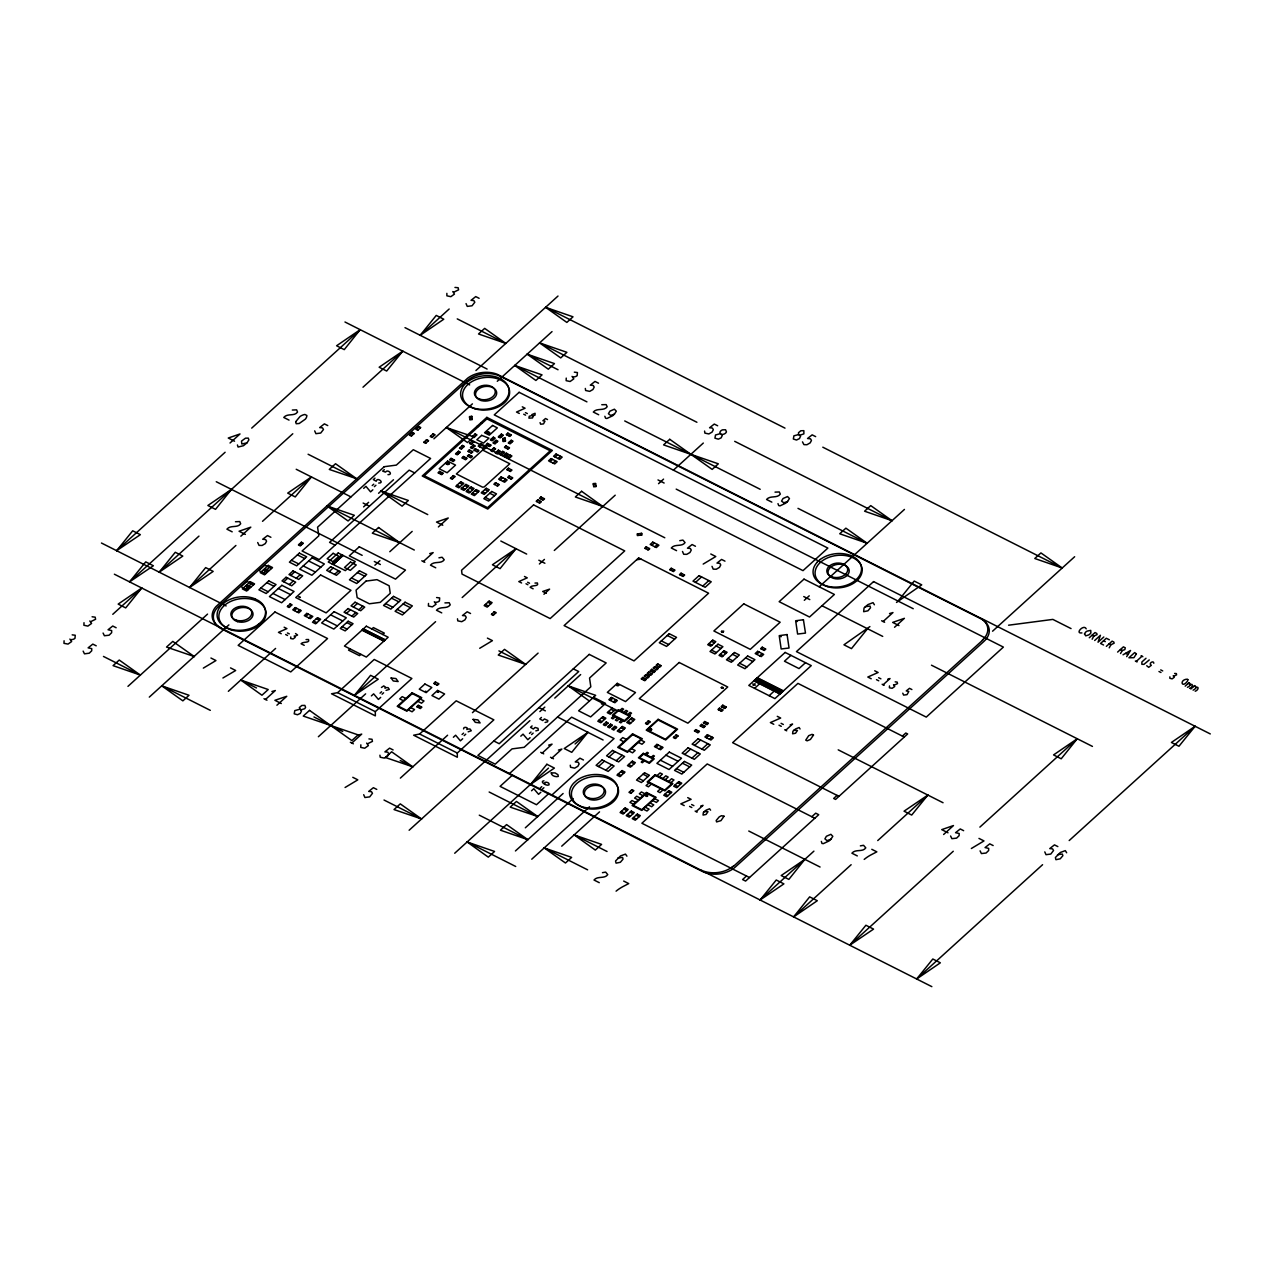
<?xml version="1.0" encoding="UTF-8"?>
<svg xmlns="http://www.w3.org/2000/svg" width="1274" height="1274" viewBox="0 0 1274 1274"><rect width="100%" height="100%" fill="white"/><g stroke="black" fill="none" stroke-linecap="round" stroke-linejoin="round"><path stroke-width="1.5" d="M902.772 693.215L903.616 695.094L907.04 694.649L908.792 691.463L906.276 690.922L909.493 688.342L911.881 689.537M83.144 651.125L84.466 653.833L89.26 653.196L91.712 650.807L91.744 648.641L88.129 647.845L92.827 644.118L96.219 645.822M103.083 633.051L104.404 635.742L109.086 635.216L111.634 632.716L111.666 630.566L108.067 629.754L112.749 626.028L116.141 627.748M257.698 542.533L259.052 545.383L262.094 545.463L265.31 543.6L266.584 541.211L265.645 539.571L262.699 539.236L267.508 535.574L270.9 537.294M314.694 430.883L315.92 433.67L320.714 433.049L323.453 429.497L322.513 427.857L319.678 427.586L324.376 423.876L327.752 425.58M363.695 794.705L364.921 797.508L369.715 796.871L372.454 793.32L371.514 791.695L368.696 791.425L373.378 787.698L376.77 789.402M379.923 755.179L380.209 757.202L384.302 758.11L387.519 756.246L388.793 753.858L387.742 752.154L384.907 751.883L389.589 748.157L393.109 749.94M466.045 303.61L467.271 306.397L472.065 305.776L474.804 302.225L473.864 300.6L471.046 300.33L475.728 296.603L479.12 298.307M457.493 618.814L457.78 620.852L461.745 621.68L464.962 619.833L466.252 617.428L465.313 615.788L462.478 615.533L467.176 611.807L470.552 613.511M585.323 388.443L585.61 390.481L589.703 391.373L592.92 389.526L594.194 387.121L593.27 385.481L590.308 385.162L594.99 381.436L598.509 383.203M570.274 765.196L570.561 767.235L574.654 768.142L577.87 766.279L579.144 763.874L578.205 762.25L575.259 761.916L579.941 758.189L583.46 759.973M682.498 551.467L683.724 554.27L686.75 554.349L689.967 552.486L691.256 550.081L690.317 548.457L687.482 548.186L692.069 544.555L695.461 546.259M704.586 431.074L704.888 433.112L708.854 433.94L712.07 432.093L713.344 429.688L712.405 428.048L709.586 427.777L714.268 424.067L717.66 425.771M712.007 566.357L713.217 569.144L716.259 569.239L719.476 567.376L720.75 564.971L719.826 563.347L716.991 563.076L721.578 559.445L724.97 561.149M802.477 441.871L803.926 444.642L806.952 444.722L810.184 442.858L811.458 440.454L810.519 438.829L807.557 438.495L812.159 434.864L815.663 436.632M950.579 835.983L951.901 838.674L956.599 838.133L959.131 835.648L959.179 833.499L955.564 832.686L960.262 828.96L963.638 830.68M980.088 850.857L981.41 853.564L986.092 853.023L988.64 850.538L988.672 848.388L985.073 847.576L989.755 843.85L993.147 845.554M1044.791 851.892L1046.002 854.679L1050.795 854.058L1053.534 850.506L1052.595 848.866L1049.776 848.595L1054.458 844.885L1057.85 846.589M463.545 728.903L464.054 727.565L465.886 727.327L467.255 728.027L466.905 729.588M626.919 856.16L625.454 854.106L620.502 855.953L615.533 861.001L616.075 863.151L620.374 862.275L623.05 859.138L622.572 857.434L617.779 858.071M874.394 604.784L873.04 602.65L867.96 604.577L864.043 607.969L863.661 611.695L867.944 610.803L870.524 607.762L870.046 606.074L865.253 606.695M1066.657 852.768L1065.303 850.634L1060.334 852.481L1055.382 857.529L1055.923 859.679L1060.223 858.803L1062.898 855.666L1062.309 854.058L1057.516 854.695M540.065 422.602L540.638 424.21L543.504 423.908L544.969 421.168L542.915 420.723L545.511 418.541L547.517 419.56M710.589 810.184L709.57 808.799L706.162 810.121L703.359 812.478L703.041 815.073L706.099 814.436L708.01 811.634L704.156 811.586M800.056 728.983L799.132 727.518L795.613 728.935L792.922 731.196L792.603 733.792L795.549 733.251L797.476 730.448L793.718 730.289M1153.814 663.228C1153.926 659.98 1147.794 663.42 1151.314 665.315L1148.702 667.321L1146.727 665.745M290.791 636.952L290.663 638.497L293.068 638.975L295.154 637.43L294.151 636.044M64.082 640.774L63.987 643.338L68.048 644.087L71.631 641.555L69.879 639.07M84.004 622.699L83.909 625.263L87.874 626.107L91.553 623.464L89.801 620.979M446.871 293.354L446.887 295.823L450.853 296.667L454.436 294.119L452.78 291.555M360.845 744.828L360.749 747.392L364.714 748.22L368.393 745.593L366.641 743.108M428.494 603.462L428.414 606.026L432.364 606.87L436.058 604.226L434.291 601.742M566.245 378.091L566.15 380.655L570.115 381.499L573.81 378.856L572.042 376.371M381.436 687.482L383.761 685.906L385.465 687.196L384.923 688.215M889.491 685.938L889.411 687.785L892.166 688.294L894.698 686.527L893.504 684.775M1169.866 676.844L1169.851 678.278L1172.144 678.851L1174.246 677.306L1173.195 675.761M425.436 691.193L426.599 691.702M645.759 795.486C648.816 797.731 644.803 792.842 647.479 796.186M1187.448 687.307C1190.394 686.718 1191.731 681.765 1187.957 683.644M1193.101 690.158C1196.047 689.568 1197.369 684.616 1193.611 686.495M1092.152 639.23L1093.793 636.14L1097.057 634.595L1096.771 633.433L1095.019 632.557L1089.27 637.764M1109.224 647.845L1110.864 644.755L1114.129 643.211L1113.842 642.048L1112.091 641.156L1106.342 646.38M1120.531 653.546L1122.298 650.52L1124.846 649.629L1125.276 647.813L1123.397 646.858L1117.632 652.081M1126.678 656.651L1130.548 650.473L1123.031 654.804M360.176 329.679L344.251 349.633L336.591 345.764L360.176 329.679L251.711 428.112M516.002 548.696L500.061 568.65L492.417 564.78L516.002 548.696L462.175 597.538M793.622 916.914L809.659 896.864L817.319 900.718L793.622 916.914L851.143 864.712M1077.247 738.745L1061.21 758.794L1053.55 754.925L1077.247 738.745L979.881 827.113M116.651 550.687L132.703 530.796L140.363 534.666L116.651 550.687L225.116 452.254M141.748 588.015L125.696 607.905L118.164 604.099L141.748 588.015L112.781 614.307M159.218 572.169L175.271 552.279L182.803 556.085L159.218 572.169L198.967 536.099M189.587 587.505L205.655 567.599L213.188 571.405L189.587 587.505L235.913 545.463M402.743 351.146L386.675 371.037L379.142 367.231L402.743 351.146L362.994 387.216M420.197 335.301L436.249 315.411L443.782 319.217L420.197 335.301L449.165 309.009M867.53 628.735L851.478 648.625L843.945 644.819L869.903 626.585M129.566 581.868L145.73 561.882L153.39 565.752L129.566 581.868L292.781 433.749M311.413 476.938L295.25 496.924L287.717 493.118L311.413 476.938L262.524 521.321M354.443 695.317L370.591 675.331L378.251 679.201L354.443 695.317L435.581 621.68M587.919 732.343L571.755 752.329L564.223 748.523L587.919 732.343L575.084 743.984M898.043 601.041L914.206 581.055L921.739 584.862L896.498 602.443M760.1 900.001L776.248 880.016L783.908 883.869L760.1 900.001L813.911 851.143M927.854 795.072L911.706 815.057L904.046 811.188L927.854 795.072L877.738 840.569M849.742 945.228L865.906 925.243L873.566 929.096L849.742 945.228L953.271 851.255M916.659 978.989L932.823 959.004L940.355 962.81L916.659 978.989L1042.578 864.696M1195.108 726.276L1178.944 746.261L1171.411 742.455L1195.108 726.276L1069.189 840.553M721.403 687.434L723.138 688.151M781.249 636.65L780.405 636.554M246.997 442.842L248.892 439.896L248.287 438.129L245.5 438.176L241.503 441.091L241.821 444.005L246.997 442.842L243.461 445.709L238.079 447.047L237.426 444.976M830.903 839.263L832.798 836.317L830.887 834.327L826.396 836.27L824.915 838.865L827.033 840.649L830.903 839.263L829.056 840.951L823.402 843.611L821.985 843.468L821.332 841.397M614.418 414.146L616.313 411.183L614.402 409.209L609.912 411.152L608.431 413.732L610.66 415.435L614.418 414.146L612.571 415.834L606.918 418.477L605.596 418.254L604.847 416.279M787.555 501.51L789.45 498.548L787.539 496.557L783.048 498.5L781.567 501.096L783.797 502.8L787.555 501.51L785.708 503.182L780.054 505.842L778.732 505.603L777.984 503.628M437.444 691.448L438.622 691.957M817.016 562.312L820.153 559.461M230.037 443.002L240.006 433.956L228.269 438.033L234.543 441.202M240.85 536.195L250.803 527.149L239.082 531.242L245.356 534.411M127.957 686.352L207.551 614.1M475.935 370.527L557.996 296.046M245.946 588.668L250.803 586.9L247.156 585.069L247.49 587.266M248.924 585.96L250.978 584.097M263.909 572.344L268.782 570.593L265.135 568.761L265.358 571.039M266.887 569.637L268.846 567.87M363.679 488.372L365.925 486.318L370.575 491.86L372.836 489.805M374.97 478.116L373.33 479.613L376.244 481.222C377.04 476.508 385.162 483.133 378.712 483.053M384.318 469.628L382.678 471.125L385.496 472.113C387.853 468.561 393.682 474.852 387.965 474.661M372.215 485.569L373.76 484.184M374.349 486.652L375.894 485.251M149.297 697.117L228.89 624.881M433.908 438.813L472.415 403.858M497.274 381.292L552.024 331.606M363.584 506.893L368.616 502.322M378.585 493.277L393.475 479.757M283.784 581.788L287.797 578.157M290.775 575.45L294.772 571.819M289.309 584.575L293.323 580.944M296.301 578.237L300.298 574.606M332.004 563.92L341.973 554.875M333.135 564.478L343.104 555.448M450.248 459.962L451.681 458.656M472.447 440.708L469.469 443.416L471.221 444.292L474.199 441.6M329.17 571.628L333.183 567.981M438.559 473.068L440.087 471.667M452.636 461.172L454.07 459.866M441.059 474.326L442.604 472.941M468.45 451.601L469.899 450.295M294.262 610.58L296.731 608.335M334.568 574.351L338.581 570.72M462.558 458.194L464.086 456.793M470.839 452.811L472.272 451.506M467.972 456.299L469.405 454.993M474.438 450.423L475.887 449.117M464.946 459.404L466.475 458.003M297.288 612.093L299.74 609.864M479.741 446.856L482.305 444.53M470.361 457.493L471.794 456.188M476.826 451.617L478.276 450.311M482.878 448.432L485.442 446.107M486.684 444.992L488.117 443.686M489.073 446.187L490.506 444.881M305.824 616.409L308.276 614.164M506.829 434.848L508.374 433.447M308.834 617.922L311.302 615.692M509.218 436.058L510.763 434.657M228.349 691.32L275.598 648.434M374.89 565.242L379.923 560.671M389.78 551.722L412.171 531.401M504.966 447.54L506.399 446.234M507.482 448.814L508.915 447.508M438.383 526.942L448.241 517.992L436.52 522.069L442.795 525.238M346.432 613.399L350.446 609.768M353.424 607.061L357.421 603.43M507.291 469.899L508.836 468.498M494.535 484.486L496.08 483.085M500.156 479.916L502.609 477.686M509.807 471.157L511.352 469.756M351.831 616.122L355.844 612.491M358.822 609.784L362.835 606.153M497.051 485.76L498.58 484.359M503.166 481.445L505.635 479.199M508.31 477.654L509.743 476.349M265.486 699.458L275.343 690.524L271.888 691.527M510.699 478.865L512.132 477.559M423.318 561.531L433.176 552.597L429.72 553.601M276.904 705.223L286.761 696.289L274.913 700.302L281.315 703.535M550.049 461.586L552.518 459.357M555.082 457.016L557.55 454.786M553.059 463.099L555.528 460.869M558.092 458.544L560.56 456.299M349.984 648.832L348.535 650.138L359.459 655.648L360.908 654.342M371.865 628.99L373.393 627.588L384.318 633.098L382.773 634.5M536.816 501.606L538.361 500.22M540.096 498.628L541.53 497.322M539.205 502.816L540.733 501.415M542.485 499.838L543.918 498.532M337.642 692.658L374.206 659.47L411.884 678.469L375.32 711.656L375.352 715.877L331.527 693.773L337.642 692.658L375.32 711.656M318.373 736.738L365.622 693.852M371.387 695.891L373.648 693.852L378.41 699.442L380.671 697.388M380.066 693.167L381.595 691.766M382.073 694.187L383.601 692.785M539.396 563.984L544.428 559.413M554.286 550.464L615.199 495.188M351.863 743.045L361.72 734.095L358.265 735.114M434.402 683.74L435.931 682.338M436.775 684.95L438.32 683.549M658.531 483.69L663.563 479.12M673.42 470.17L703.312 443.049M417.331 707.038L418.859 705.637M543.934 594.257L549.588 589.129L542.708 591.47L546.355 593.302M419.703 708.248L421.248 706.847M419.64 734.015L456.203 700.827L493.866 719.842L457.302 753.03L457.334 757.25L413.636 735.209L419.64 734.015L457.302 753.03M645.313 548.521L646.746 547.215M651.81 545.272L654.39 542.947M647.702 549.731L649.135 548.425M654.836 546.801L657.4 544.46M400.355 778.111L447.604 735.225M472.463 712.66L538.09 653.1M453.369 737.264L455.63 735.209L460.408 740.815L462.669 738.761M462.048 734.525L463.593 733.139M464.182 735.608L465.727 734.206M670.315 569.988L671.844 568.586M672.815 571.246L674.36 569.844M680.109 574.924L681.638 573.523M682.482 576.119L684.027 574.733M409.129 830.25L529.92 720.622M539.873 711.577L544.81 707.102M554.779 698.072L580.657 674.567M520.795 736.181L523.041 734.127L527.818 739.732L530.08 737.678M532.086 725.925L530.541 727.327L533.36 729.031L535.096 727.438L538.026 728.346L538.297 730.209L535.828 730.862M541.434 717.437L539.794 718.934L542.708 720.543L544.444 718.966L547.82 720.511L547.533 721.832L545.081 722.469M695.493 582.393L701.56 576.899M529.458 733.442L531.003 732.056M531.592 734.525L533.137 733.123M702.786 586.072L708.838 580.578M509.489 773.557L571.628 717.166L614.068 738.57L551.929 794.96M512.514 775.07L500.077 786.361L536.481 804.722L548.919 793.447M542.214 753.077L552.072 744.127L548.616 745.147M610.373 700.445L612.826 698.2M613.383 701.958L615.852 699.729M552.008 758.014L561.866 749.064L558.41 750.083M641.809 679.169L643.354 677.784M644.787 676.478L646.332 675.077M647.765 673.771L649.31 672.369M650.743 671.064L652.288 669.662M653.721 668.356L655.266 666.971M656.699 665.665L658.244 664.264M612.3 708.089L607.268 712.66L610.278 714.173L615.31 709.602M644.198 680.38L645.743 678.978M647.176 677.672L648.721 676.271M650.154 674.965L651.699 673.58M653.132 672.274L654.677 670.872M656.11 669.567L657.655 668.165M659.088 666.859L660.633 665.458M454.707 853.246L548.473 768.126M531.545 790.772L533.806 788.717L538.583 794.323L540.829 792.269M613.797 715.956L611.424 718.09L612.937 718.855L615.294 716.705M619.753 710.542L622.11 708.392L623.623 709.156L621.25 711.306M540.224 788.049L541.753 786.647M617.683 717.915L615.326 720.049L616.95 720.877L619.323 718.743M623.639 712.5L626.012 710.366L627.636 711.179L625.279 713.329M542.358 789.116L543.902 787.714M621.696 719.937L619.339 722.087L620.852 722.852L623.209 720.702M627.668 714.539L630.025 712.389L631.538 713.153L629.165 715.287M525.318 827.813L563.108 793.495M598.493 766.534L604.449 761.135M608.972 757.027L614.928 751.628M515.429 850.952L573.157 798.575M605.771 770.213L611.727 764.798M616.25 760.705L622.206 755.291M804.308 600.309L809.229 595.834M819.198 586.788L904.444 509.425M645.074 754.208L647.128 752.345L648.386 752.982L646.332 754.845M761.151 648.88L762.68 647.479M756.708 654.326L759.177 652.097M531.752 859.202L589.48 806.808M655.951 747.376L658.419 745.131M763.652 650.138L765.196 648.753M643.29 760.275L641.236 762.139L642.367 762.712L644.421 760.849M759.718 655.839L762.186 653.61M659.088 748.953L661.556 746.723M651.237 757.313L653.291 755.45L654.422 756.023L652.368 757.887M561.723 846.175L599.528 811.872M694.999 731.244L696.432 729.938M700.652 726.116L702.197 724.731M703.933 723.138L705.382 721.832M718.632 709.809L720.065 708.503M721.801 706.927L723.345 705.525M697.515 732.518L698.948 731.212M703.168 727.39L704.697 725.989M706.449 724.412L707.882 723.106M721.132 711.083L722.581 709.777M724.317 708.185L725.861 706.783M753.109 685.428L755.052 683.66M649.039 782.905L646.061 785.596L648.434 786.806L651.412 784.099M657.05 775.627L660.028 772.92L662.416 774.13L659.422 776.837M754.574 688.358L761.04 682.482L775.611 689.823L769.146 695.7M790.931 655.346L784.466 661.222L799.021 668.579L805.502 662.703M684.664 754.463L690.619 749.048M694.633 745.417L700.589 740.019M706.417 737.726L708.885 735.496M662.814 778.541L665.792 775.834L668.181 777.044L665.203 779.736M709.427 739.254L711.895 737.009M691.941 758.141L697.897 752.727M701.91 749.096L707.866 743.682M660.585 788.717L657.607 791.425L659.996 792.635L662.974 789.928M668.595 781.456L671.573 778.748L673.962 779.959L670.984 782.65M883.121 621.505L892.978 612.555L889.523 613.574M894.539 627.27L904.397 618.32L892.676 622.413L898.95 625.582M696.145 811.602L703.025 805.343L700.684 806.06M785.708 730.305L792.587 724.062L790.135 724.858M883.153 684.759L890.032 678.516L887.691 679.233M982.381 640.105L983.942 638.545A23.473 16.132 -6.7 0 0 981.044 618.4M734.063 865.826L982.716 640.137M992.573 631.203L1074.651 556.722M746.484 876.002L742.583 879.554L745.593 881.067L818.72 814.707L815.71 813.178L811.809 816.714M837.066 795.39L833.674 798.464L835.569 799.419L907.661 733.967L905.782 733.028L902.39 736.101M1094.669 640.488L1100.418 635.28L1098.045 642.207L1103.81 636.984M943.62 834.486L953.478 825.552L941.741 829.629L948.015 832.798M1136.217 661.461L1141.966 656.237M1145.995 658.26L1141.886 662.002L1141.87 664.311L1143.972 664.359L1149.259 659.916M1185.186 686.16L1188.992 682.721M1189.582 688.39C1192.4 687.928 1193.865 682.768 1190.219 684.791M1190.84 689.011L1194.63 685.571M1195.235 691.241C1198.022 690.588 1199.742 685.81 1195.872 687.642M224.208 602.666L221.071 605.516A24.302 16.689 -6.7 0 0 224.208 626.394L227.95 628.353M446.648 462.892L446.76 464.293L448.942 463.688L447.493 462.558L448.989 464.118M258.415 624.371L261.552 621.521A24.302 16.689 -6.7 0 0 258.495 600.627L254.673 598.684M732.2 867.021L733.808 865.699M479.709 648.291L492.433 640.647L487.401 638.115M345.079 787.491L357.819 779.847L352.787 777.315M703.184 564.079L715.797 556.531L710.781 553.999M203.33 668.117L215.959 660.553L210.927 658.021M222.918 677.991L235.674 670.506L230.514 667.894M971.361 848.5L983.99 840.936L978.958 838.403M649.979 729.047C651.269 732.04 650.504 726.467 651.635 729.827M299.247 596.678L300.346 597.251M722.103 631.06C721.259 634.595 724.444 629.34 723.505 631.633M306.063 639.58L308.499 639.516C310.378 643.402 302.798 641.252 301.078 643.752L304.231 645.329M534.969 583.062L537.405 582.982C539.38 586.948 531.688 584.655 530.127 587.282L533.137 588.811M385.544 687.657L388.092 687.642L389.287 689.409L386.054 690.381M467.526 729.031L470.074 729.015L471.269 730.766L468.163 731.817M796.823 621.632L797.237 621.266M601.774 404.718L606.169 404.622L607.172 406.725C604.067 411.359 596.933 407.632 593.302 412.043L598.7 414.767M438.941 557.821L442.11 557.248L444.228 559.764C441.138 564.35 434.036 560.671 430.469 565.146L435.74 567.806M775.022 492.13L779.306 491.971L780.309 494.073C777.236 498.66 770.165 495.124 766.566 499.472L771.837 502.131M444.929 602.905L449.212 602.745L450.216 604.847C447.142 609.498 440.087 605.867 436.472 610.23L441.744 612.89M679.759 540.67L682.928 540.08L685.046 542.597C681.956 547.199 674.854 543.504 671.287 547.995L676.558 550.655M602.459 872.674L605.644 872.101L607.746 874.617C604.656 879.171 597.602 875.62 594.003 880.016L599.274 882.675M860.364 845.872L863.549 845.299L865.779 847.863C862.657 852.481 855.539 848.723 851.908 853.198L857.306 855.921M292.335 410.037L296.619 409.862L297.527 412.059C294.437 416.662 287.335 412.967 283.768 417.458L289.039 420.117M235.483 521.735L239.767 521.576L240.659 523.773C237.569 528.36 230.467 524.681 226.915 529.172L232.187 531.831M646.332 795.087L647.765 795.74M469.803 419.353L472.176 418.971M469.469 417.171L471.762 416.869M502.768 438.893L505.061 438.59M503.198 440.995L505.475 440.693M593.35 484.168L595.627 483.865M593.668 486.349L595.961 486.047M1008.578 625.2L1052.85 619.403L1071.052 628.592M1081.929 632.907C1074.38 634.006 1083.887 623.719 1086.212 628.83M636.713 559.7L641.172 559.19M90.932 621.553L95.598 619.26L95.168 617.173L92.094 616.775M367.772 743.682L372.438 741.388L372.024 739.286L368.934 738.904M1174.612 673.436L1176.38 673.596L1176.555 674.854L1173.959 676.144M454.961 287.43L458.146 287.733L458.576 289.835L453.91 292.112M72.172 634.85L75.246 635.248L74.991 638.322A4.443 3.058 -6.7 0 1 71.01 639.628M294.772 636.363L297.606 635.025L295.52 633.544M894.268 685.141L897.517 683.597L897.199 682.131L895.176 681.845M574.335 372.167L577.425 372.565L577.17 375.623A4.443 3.058 -6.7 0 1 573.173 376.945M532.803 415.897L535.016 415.133L535.096 413.286L531.911 414.576L533.121 416.487L532.516 417.936L528.933 418.159L529.251 416.279L532.038 415.515M799.865 435.198L803.862 433.877L803.862 430.676L800.852 430.755L798.464 432.746L798.623 434.561L800.598 436.138L799.435 438.606L796.505 440.024L793.336 439.004L793.909 435.819L798.623 434.561M436.584 597.538L439.673 597.936L439.419 600.994A4.443 3.058 -6.7 0 1 435.421 602.315M543.934 780.771C539.029 781.265 546.689 786.711 549.046 784.816C550.129 781.854 542.533 781.058 545.033 784.386M720.32 433.638L715.51 434.991L714.937 438.176L718.329 439.164L721.164 437.842L722.31 435.374L719.874 432.985A4.491 3.089 -6.7 0 1 722.549 429.832L725.575 429.768L726.451 431.806A4.491 3.089 -6.7 0 1 722.756 434.434L721.705 434.338M299.597 709.284L294.788 710.621L294.214 713.822L297.479 714.746L300.314 713.408L301.476 710.956L299.342 707.564L301.827 705.477L304.852 705.398L305.601 707.373L304.741 708.694L300.855 709.921M446.33 427.538L473.753 436.871L467.478 442.556L446.33 427.538L664.789 537.755M356.688 478.753L329.265 469.421L335.54 463.736L356.688 478.753L308.101 454.245M326.797 505.874L354.331 515.285L348.073 520.97L326.797 505.874L414.305 550.034M525.668 664.375L498.245 655.043L504.52 649.358L525.668 664.375L498.93 650.887M194.078 656.476L166.528 647.081L172.802 641.395L194.444 656.667M412.792 766.821L385.369 757.489L391.644 751.803L412.792 766.821L400.227 760.498M537.739 816.523L510.205 807.127L516.464 801.442L537.739 816.523L489.152 792.014M421.567 818.975L394.016 809.563L400.275 803.878L421.567 818.975L384.015 800.024M545.575 307.321L573.013 316.812L566.85 322.418L545.575 307.321L784.991 428.128M539.587 342.897L566.898 352.325L560.735 357.914L539.587 342.897L696.91 422.267M505.826 343.407L478.514 333.979L484.677 328.373L505.826 343.407L457.239 318.882M527.165 354.172L554.477 363.6L548.314 369.189L527.165 354.172L558.044 369.747M514.744 365.447L542.055 374.875L535.892 380.464L514.744 365.447L586.932 401.867M1062.213 567.997L1034.775 558.506L1040.938 552.916L1062.213 567.997L822.797 447.19M892.023 520.7L864.584 511.208L870.747 505.619L892.023 520.7L734.7 441.33M867.164 543.265L839.725 533.774L845.888 528.169L867.164 543.265L797.986 508.358M381.037 491.047L408.349 500.475L402.09 506.16L381.037 491.047L427.746 514.6M589.4 701.034L568.236 685.858L595.675 695.349L578.619 710.812L590.674 716.896L605.564 703.391L593.509 697.308M240.786 680.045L268.225 689.537L261.95 695.222L240.786 680.045L256.472 687.96M140.379 675.077L113.067 665.649L119.23 660.043L140.379 675.077L103.465 656.444M161.718 685.842L189.03 695.27L182.867 700.859L161.718 685.842L210.306 710.351M574.16 834.9L601.599 844.391L595.324 850.076L574.16 834.9L607.045 851.494M527.866 839.677L500.427 830.186L506.59 824.596L527.866 839.677L479.279 815.169M544.189 847.911L571.628 857.402L565.465 863.008L544.189 847.911L587.633 869.839M467.128 841.971L494.567 851.462L488.308 857.147L467.128 841.971L515.715 866.479M700.939 869.999L702.866 870.859A23.473 16.132 -6.7 0 0 732.184 867.021M850.618 555.48L854.456 557.407A24.302 16.689 -6.7 0 1 857.498 578.3L854.36 581.151A24.302 16.689 -6.7 0 1 823.959 585.1L820.074 583.205A24.302 16.689 -6.7 0 1 817.112 562.312M1109.336 639.771L1106.31 638.258L1100.561 643.466L1103.571 644.994M1141.09 655.792L1142.858 656.683M1103.539 640.774L1105.306 641.65M1092.041 635.248L1093.793 636.14M1109.113 643.864L1110.864 644.755M1120.419 649.565L1122.298 650.52M1160.71 669.901L1162.716 670.92M1125.611 653.355L1127.872 654.502M1158.974 671.494L1160.98 672.497M1135.341 661.015L1137.093 661.907M624.722 420.946L760.196 489.296M405.005 327.641L487.114 369.062M982.429 618.957L1210.3 733.935M522.292 406.82L525.047 408.221L516.527 412.043L519.298 413.429M525.461 412.633L527.34 413.588M344.983 322.003L469.66 384.907M657.989 479.932L664.136 483.037M676.191 489.12L913.235 608.717M523.71 414.209L525.589 415.165M881.608 620.757L884.618 622.269M480.887 422.777L482.002 423.334M500.873 434.593L502.752 435.549M510.715 440.724L512.466 441.616M498.819 436.456L500.698 437.412M477.384 425.946L478.514 426.519M487.687 432.013L489.455 432.905M508.772 442.492L510.524 443.384M487.289 432.38L489.041 433.271M486.875 432.762L488.627 433.638M492.815 437.651L494.583 438.527M495.475 440.724L497.37 441.68M803.751 596.551L809.786 599.592M821.969 605.739L882.723 636.395M490.872 439.419L492.624 440.294M493.532 442.492L495.411 443.448M474.676 434.434L476.428 435.326M931.485 665.203L1092.439 746.405M472.718 436.202L474.485 437.093M502.211 451.808L504.09 452.764M505.858 453.655L507.737 454.595M509.489 455.487L511.384 456.442M493.341 448.352L495.092 449.228M497.847 450.63L499.742 451.569M500.268 453.576L502.147 454.531M503.899 455.423L505.794 456.363M507.546 457.255L509.425 458.21M471.937 441.17L473.689 442.062M469.979 442.938L471.746 443.83M472.909 445.438L474.661 446.33M470.854 447.301L472.606 448.193M462.032 445.9L463.8 446.792M459.978 447.763L461.745 448.655M418.35 427.045L420.229 428M432.666 434.275L434.545 435.214M416.391 428.812L418.286 429.768M430.708 436.042L432.587 436.982M458.003 451.697L459.755 452.589M456.044 453.464L457.812 454.356M411.868 432.921L413.763 433.877M426.185 440.135L428.064 441.091M409.925 434.689L411.805 435.644M424.242 441.919L426.121 442.858M874.712 670.793L878.105 672.497L867.833 677.035L871.225 678.755M878.63 677.704L880.891 678.835M447.142 462.605L449.149 463.625M876.48 679.663L878.741 680.794M446.203 463.29L448.464 464.437M446.043 463.784L447.795 464.676M882.149 684.265L884.156 685.269M484.916 489.503L487.926 491.016M489.773 493.245L494.535 495.65M452.827 476.062L454.595 476.954M482.448 491.732L485.458 493.261M450.885 477.83L452.636 478.721M459.532 482.926L462.542 484.438M464.676 485.521L467.685 487.05M469.819 488.117L472.845 489.646M474.979 490.713L477.989 492.242M485.251 497.354L490.012 499.758M457.063 485.155L460.073 486.684M462.207 487.767L465.233 489.28M467.367 490.363L470.377 491.875M472.511 492.958L475.521 494.471M414.687 472.925L409.161 470.138L329.568 542.374L335.094 545.161M721.578 631.235L723.345 632.127M721.291 631.681L722.804 632.43M904.269 737.041L797.938 683.39L732.614 742.678L838.945 796.33M745.593 657.862L752.87 661.524M711.433 641.348L714.443 642.86M716.068 645.998L720.957 648.482M732.502 654.295L737.407 656.779M708.965 643.577L711.975 645.106M722.852 651.89L725.861 653.419M500.809 541.02L526.672 554.079M538.854 560.226L544.874 563.267M739.637 663.26L746.914 666.939M720.288 654.231L723.298 655.744M711.545 650.106L716.434 652.575M727.995 658.403L732.884 660.872M757.329 677.704L783.446 690.874M757.011 677.975L783.128 691.161M756.597 678.357L782.714 691.527M756.199 678.723L782.316 691.893M755.785 679.106L781.902 692.276M755.371 679.472L781.488 692.642M667.305 635.471L674.583 639.15M754.956 679.838L781.073 693.024M754.542 680.22L780.659 693.39M754.144 680.587L780.261 693.773M753.826 680.873L779.943 694.043M752.775 683.963L755.275 685.221M661.349 640.886L668.627 644.548M524.474 576.469L527.229 577.855L518.821 581.581L521.592 582.982M527.643 582.266L529.522 583.221M526.003 583.763L527.882 584.718M296.221 469.278L350.955 496.892M363.138 503.039L369.157 506.081M721.928 686.957L723.298 687.657M721.1 687.705L722.485 688.406M777.267 716.338L780.659 718.042L770.388 722.581L773.78 724.285M838.212 749.845L943.047 802.731M781.073 723.329L783.335 724.476M779.019 725.193L781.281 726.339M784.704 729.795L786.711 730.814M421.805 560.783L424.815 562.296M487.878 602.236L490.888 603.749M485.41 604.465L488.42 605.994M493.866 612.221L495.618 613.112M491.812 614.084L493.564 614.976M216.262 481.731L362.166 555.337M374.333 561.484L380.369 564.525M573.3 668.834L578.699 671.557L499.201 743.713L493.802 740.99M341.464 555.337L342.579 555.91M341.05 555.719L342.18 556.276M340.636 556.085L341.766 556.658M340.222 556.451L341.352 557.025M339.808 556.834L340.938 557.407M339.41 557.2L340.54 557.773M338.995 557.582L340.126 558.139M338.581 557.948L339.712 558.522M338.167 558.315L339.298 558.888M337.753 558.697L338.884 559.27M337.355 559.063L338.486 559.636M336.941 559.445L338.072 560.003M336.527 559.812L337.658 560.385M336.113 560.178L337.244 560.751M300.983 542.613L302.862 543.552M335.699 560.56L336.83 561.133M335.301 560.926L336.432 561.5M334.887 561.308L336.017 561.882M357.453 572.552L364.746 576.23M334.473 561.675L335.603 562.248M334.059 562.057L335.189 562.614M298.928 544.476L300.807 545.415M333.645 562.423L334.775 562.997M647.956 721.291L649.708 722.183M675.825 735.353L677.704 736.308M333.247 562.789L334.377 563.363M332.832 563.172L333.963 563.745M332.418 563.538L333.549 564.111M645.998 723.059L647.765 723.951M673.882 737.12L675.761 738.076M568.236 685.858L616.823 710.366M351.497 577.95L358.79 581.629M391.548 598.159L398.842 601.838M403.11 603.987L410.387 607.666M650.664 728.76L651.683 729.254M610.963 709.299L613.972 710.812M630.423 719.125L633.433 720.638M649.597 729.365L651.237 730.193M608.494 711.529L611.504 713.058M627.955 721.355L630.964 722.868M297.431 554.875L304.709 558.553M308.674 560.99L320.841 567.137M814.819 818.242L707.213 763.954L641.889 823.243L749.494 877.531M385.592 603.573L392.886 607.252M397.154 609.402L404.431 613.065M871.798 849.312L876.831 851.844L870.875 854.934A39.128 26.881 -6.7 0 0 864.202 859.409M303.228 565.927L315.395 572.074M291.459 560.289L298.753 563.952M601.519 717.883L604.529 719.396M620.979 727.693L623.989 729.222M605.898 722.406L607.778 723.361M610.166 724.556L612.046 725.511M614.434 726.721L616.313 727.661M640.933 740.083L644.564 741.914L642 744.255L638.354 742.408M599.051 720.113L602.061 721.625M618.511 729.938L621.521 731.451M682.45 763.206L689.728 766.884M665.92 755.163L678.102 761.311M603.844 724.269L605.723 725.224M608.112 726.419L609.991 727.374M612.38 728.585L614.259 729.524M626.41 739.43L622.763 737.598L620.199 739.923L623.846 741.755M660.378 760.196L672.561 766.343M676.494 768.62L683.772 772.283M631.474 748.65L635.121 750.497L632.557 752.823L628.91 750.991M267.429 566.15L264.53 565.401L259.084 570.354L260.963 572.01M267.222 566.325L271.489 568.491M539.332 707.818L545.352 710.86M557.534 717.007L603.112 740.003M263.591 570.163L267.237 571.994M261.266 571.739L265.533 573.889M677.513 782.762L680.523 784.274M631.14 762.266L634.149 763.779M674.949 785.087L677.959 786.615M363.361 628.894L385.194 639.914L363.249 628.99M298.817 597.06L299.82 597.57M362.835 629.372L384.684 640.392M362.437 629.738L384.27 640.758M628.671 764.496L631.681 766.024M346.719 622.54L351.624 625.008M361.912 630.2L383.872 641.141M266.823 582.664L274.101 586.327M278.369 588.492L290.552 594.624M330.603 614.832L342.77 620.979M642.988 774.194L647.893 776.662M687.705 797.62L691.097 799.324L680.826 803.862L684.218 805.582M748.762 831.03L820.074 867.021M342.212 626.633L347.101 629.117M667.544 791.807L670.554 793.32M272.923 593.429L285.105 599.576M325.157 619.785L337.339 625.916M691.623 804.531L693.884 805.662M638.481 778.303L643.37 780.771M249.561 582.361L246.662 581.629L241.216 586.566L243.095 588.238M260.852 588.062L268.145 591.741M249.354 582.552L253.622 584.702M289.755 604.386L291.523 605.277M620.661 771.773L623.671 773.286M664.98 794.132L667.99 795.661M689.568 806.394L691.83 807.525M316.286 618.782L319.424 620.374M695.142 811.092L697.149 812.095M287.813 606.153L289.564 607.045M618.193 774.003L621.202 775.532M245.723 586.374L249.37 588.206M313.723 621.107L316.86 622.699M243.398 587.951L247.666 590.117M645.042 793.798L641.395 791.95L639.341 793.813L642.988 795.661M654.709 798.671L658.467 800.566L656.413 802.429L652.654 800.534M645.568 795.788L646.953 796.489M437.078 691.766L438.081 692.276M631.474 790.135L633.369 791.09M629.531 791.918L631.41 792.858M640.312 798.081L636.682 796.234L634.627 798.113L638.258 799.945M649.979 802.954L653.753 804.849L651.699 806.729L647.925 804.818M540.702 752.313L543.727 753.842M550.495 757.266L553.505 758.778M635.583 802.365L631.952 800.534L629.897 802.397L633.544 804.228M645.265 807.238L649.023 809.149L646.969 811.012L643.211 809.101M284.134 627.222L286.905 628.608L278.48 632.35L281.251 633.735M420.229 699.076L424.003 700.971L421.535 703.216L417.776 701.321M287.414 632.939L289.294 633.879M285.663 634.516L287.542 635.471M101.458 543.027L226.135 605.93M405.849 698.486L402.202 696.655L399.733 698.885L403.38 700.732M623.894 809.086L626.904 810.598M630.041 812.191L633.051 813.704M636.076 815.233L639.086 816.745M621.33 811.411L624.34 812.939M627.477 814.516L630.487 816.045M633.497 817.558L636.522 819.071M410.785 707.659L414.544 709.554L412.091 711.784L408.317 709.889M220.943 627.827L218.985 626.728A23.473 16.132 -6.7 0 1 216.007 606.583L467.733 378.107A23.489 16.132 -6.7 0 1 497.163 374.253L981.06 618.384M114.373 574.208L700.843 870.094M703.981 871.671L931.851 986.649M313.977 716.975L342.722 731.483M263.973 698.709L266.983 700.222M350.35 742.28L353.376 743.809M623.687 881.067L628.719 883.599L622.763 886.688A39.128 26.881 -6.7 0 0 616.09 891.163M467.638 405.387L471.476 407.33A24.302 16.689 -6.7 0 0 501.972 403.301L505.077 400.498A24.302 16.689 -6.7 0 0 502.02 379.604L498.198 377.661A24.302 16.689 -6.7 0 0 467.781 381.674L464.596 384.493A24.302 16.689 -6.7 0 0 467.733 405.371M576.533 804.228L580.387 806.171A24.302 16.689 -6.7 0 0 610.867 802.142L613.972 799.324A24.302 16.689 -6.7 0 0 610.931 778.446L607.093 776.503A24.302 16.689 -6.7 0 0 576.644 780.484L573.491 783.335A24.302 16.689 -6.7 0 0 576.628 804.212M641.013 533.44L641.252 535.016M637.828 533.87L638.051 535.43M258.447 624.324A24.302 16.689 -6.7 0 1 227.998 628.305M224.256 602.698A24.302 16.689 -6.7 0 1 254.704 598.716M820.217 559.493A24.302 16.689 -6.7 0 1 850.65 555.512M724.03 816.236L720.957 820.631L716.609 821.921L716.163 820.536L719.237 816.873L721.514 815.694L724.03 816.236M813.497 735.05L810.407 739.446L807.127 740.831L805.741 740.13L808.703 735.671L812.111 734.35L813.497 735.05M295.679 421.726L296.205 423.732L299.199 423.494L305.314 419.178A9.905 6.8 -6.7 0 0 306.859 415.467L304.852 414.464A9.905 6.8 -6.7 0 0 300.027 416.518L295.679 421.726M1136.392 653.865L1133.924 657.687L1128.939 657.782L1134.688 652.559L1136.392 653.865M601.471 703.726L603.255 703.662L601.503 703.598M616.839 685.508L618.623 685.46L616.839 685.508M1084.508 633.926L1085.719 635.837L1088.617 634.978A8.647 5.94 -6.7 0 0 1090.878 632.923L1090.751 630.391L1087.248 631.092A4.491 3.074 -6.7 0 0 1084.986 633.146L1084.508 633.926M1187.846 679.679L1187.575 680.985C1181.683 689.25 1179.087 679.329 1187.416 679.169L1187.846 679.679M391.102 678.007L393.284 680.985L398.141 681.542L395.959 678.564L391.102 678.007M473.084 719.364L475.266 722.342L480.123 722.915L477.941 719.921L473.084 719.364M551.26 772.872C551.132 775.818 555.83 777.267 558.299 776.423L557.916 774.64L555.114 772.936L551.26 772.872M231.454 489.391L215.529 509.345L207.869 505.491L231.454 489.391M804.881 859.345L788.845 879.394L781.185 875.541L804.881 859.345M546.865 764.273L530.717 784.258L554.397 768.079L546.865 764.273M305.951 428.351L305.951 428.351M74.529 648.673L74.529 648.673M94.451 630.582L94.451 630.582M457.43 301.142L457.43 301.142M249.083 540.065L249.083 540.065M467.303 380.719L218.682 606.36A23.649 16.243 -6.7 0 0 221.995 629.101L702.181 871.368A23.649 16.243 -6.7 0 0 735.321 867.037L983.942 641.395A23.649 16.243 -6.7 0 0 980.63 618.654L500.443 376.387A23.649 16.243 -6.7 0 0 467.303 380.719M412.394 432.459L409.416 435.151L411.295 436.106L414.273 433.399L412.394 432.459M418.859 426.583L415.881 429.29L417.761 430.23L420.738 427.538L418.859 426.583M250.277 581.708L242.363 588.891L246.646 591.04L254.545 583.858L250.277 581.708M268.257 565.401L260.246 572.663L264.514 574.829L272.525 567.551L268.257 565.401M384.238 466.698L317.576 527.197L318.834 535.797L302.097 550.989L319.169 559.604L430.612 458.465L413.286 449.722L396.341 465.106L384.238 466.698M301.397 542.23L298.419 544.938L300.298 545.893L303.276 543.186L301.397 542.23M268.766 580.88L258.909 589.83L266.186 593.509L276.044 584.559L268.766 580.88M299.374 553.107L289.405 562.153L296.699 565.831L306.652 556.786L299.374 553.107M426.694 439.673L423.716 442.381L425.612 443.336L428.59 440.629L426.694 439.673M433.176 433.797L430.198 436.504L432.077 437.46L435.055 434.752L433.176 433.797M286.029 577.265L282.032 580.912L291.698 585.785L295.695 582.154L286.029 577.265M293.02 570.927L289.007 574.574L298.689 579.447L302.686 575.816L293.02 570.927M281.857 585.323L269.435 596.598L281.618 602.745L294.039 591.454L281.857 585.323M312.162 557.821L299.724 569.096L311.907 575.243L324.344 563.968L312.162 557.821M333.135 553.314L327.179 558.729L332.96 561.643L338.916 556.228L333.135 553.314M486.843 417.362L422.235 475.998L487.767 509.059L552.375 450.439L486.843 417.362M338.199 552.98L328.246 562.009L345.318 570.625L355.271 561.579L338.199 552.98M486.939 418.875L424.29 475.728L487.56 507.657L550.225 450.789L486.939 418.875M274.929 611.998L238.158 645.361L290.775 671.908L327.545 638.529L274.929 611.998M519.123 392.312L494.264 414.878L803.002 570.641L827.861 548.091L519.123 392.312M462.558 445.438L459.468 448.225L461.236 449.117L464.309 446.314L462.558 445.438M475.186 433.972L472.208 436.663L473.96 437.555L476.938 434.848L475.186 433.972M320.602 574.988L295.743 597.538L326.128 612.874L350.971 590.308L320.602 574.988M213.236 672.959L213.236 672.959M330.667 566.723L326.67 570.354L336.463 575.291L340.461 571.66L330.667 566.723M290.265 603.924L287.287 606.615L289.055 607.507L292.033 604.8L290.265 603.924M447.62 461.108L439.196 468.752L447.11 472.75L455.535 465.106L447.62 461.108M458.513 451.235L455.535 453.926L457.286 454.818L460.264 452.111L458.513 451.235M451.06 458.353L449.626 459.643L453.257 461.491L454.707 460.185L451.06 458.353M439.594 471.412L438.049 472.813L441.696 474.645L443.225 473.259L439.594 471.412M378.569 527.5L372.311 533.185L399.749 542.692L378.569 527.5M481.668 435.358L476.842 439.737L483.499 443.097L488.945 438.145L481.668 435.358M492.56 425.468L484.55 432.746L489.312 435.151L497.322 427.873L492.56 425.468M359.284 546.785L349.315 555.83L395.529 579.129L405.482 570.099L359.284 546.785M473.418 444.976L470.44 447.668L472.192 448.559L475.17 445.852L473.418 444.976M488.006 431.727L486.557 433.033L488.324 433.924L489.757 432.619L488.006 431.727M295.234 607.587L292.765 609.816L298.785 612.858L301.253 610.612L295.234 607.587M469.262 449.977L467.829 451.283L471.46 453.13L472.909 451.824L469.262 449.977M463.465 456.49L461.921 457.876L465.567 459.723L467.112 458.322L463.465 456.49M350.461 562.057L344.506 567.471L350.286 570.386L356.242 564.971L350.461 562.057M468.784 454.675L467.351 455.981L470.982 457.812L472.431 456.506L468.784 454.675M475.25 448.798L473.817 450.104L477.463 451.936L478.897 450.63L475.25 448.798M480.808 443.766L478.228 446.091L484.391 449.196L486.955 446.871L480.808 443.766M493.341 437.173L490.347 439.88L492.114 440.772L495.092 438.065L493.341 437.173M487.496 443.368L486.047 444.674L489.694 446.505L491.127 445.199L487.496 443.368M453.337 475.6L450.359 478.307L452.127 479.183L455.105 476.492L453.337 475.6M482.655 450.056L456.363 473.928L482.591 487.162L484.2 486.955L509.775 463.752L482.655 450.056M501.383 434.131L498.293 436.934L500.188 437.874L503.262 435.087L501.383 434.131M496 440.263L493.006 442.97L494.901 443.909L497.879 441.202L496 440.263M306.779 613.399L304.311 615.645L310.346 618.686L312.799 616.441L306.779 613.399M507.753 433.144L506.208 434.53L509.855 436.377L511.384 434.975L507.753 433.144M493.85 447.875L490.761 450.678L492.528 451.569L495.602 448.767L493.85 447.875M359.411 570.784L349.442 579.813L356.736 583.492L366.689 574.447L359.411 570.784M460.758 481.811L455.837 486.286L458.847 487.799L463.784 483.324L460.758 481.811M498.373 450.168L495.283 452.955L497.163 453.91L500.252 451.107L498.373 450.168M511.224 440.263L508.246 442.97L510.014 443.846L512.992 441.154L511.224 440.263M505.905 445.98L504.456 447.285L508.103 449.133L509.536 447.827L505.905 445.98M317.513 617.667L312.48 622.238L315.618 623.814L320.65 619.244L317.513 617.667M465.918 484.407L460.981 488.882L463.991 490.394L468.928 485.92L465.918 484.407M502.72 451.346L499.742 454.054L501.637 454.993L504.615 452.302L502.72 451.346M576.708 385.974L576.708 385.974M506.367 453.178L503.389 455.885L505.268 456.84L508.246 454.133L506.367 453.178M366.036 581.087L356.067 590.117L357.166 597.633L369.349 603.78L380.305 602.347L390.258 593.302L389.159 585.785L376.993 579.654L366.036 581.087M471.062 487.002L466.125 491.477L469.135 492.99L474.071 488.515L471.062 487.002M334.091 611.663L321.669 622.954L333.836 629.085L346.273 617.81L334.091 611.663M510.014 455.025L507.036 457.716L508.915 458.672L511.893 455.965L510.014 455.025M476.205 489.598L471.284 494.073L474.294 495.586L479.215 491.111L476.205 489.598M348.057 608.558L344.06 612.205L353.726 617.078L357.723 613.447L348.057 608.558M355.048 602.22L351.035 605.867L360.701 610.74L364.714 607.109L355.048 602.22M486.254 488.276L481.222 492.847L484.231 494.376L489.264 489.805L486.254 488.276M508.326 468.243L506.797 469.644L510.428 471.476L511.973 470.074L508.326 468.243M501.112 476.922L498.644 479.167L504.663 482.209L507.132 479.964L501.112 476.922M495.443 482.766L493.914 484.168L497.672 486.079L499.217 484.677L495.443 482.766M348.168 621.234L340.254 628.416L345.158 630.885L353.057 623.703L348.168 621.234M491.716 491.477L483.802 498.66L488.579 501.064L496.494 493.882L491.716 491.477M509.122 476.03L507.689 477.336L511.32 479.183L512.769 477.877L509.122 476.03M393.507 596.391L383.538 605.437L390.831 609.115L400.784 600.07L393.507 596.391M366.339 626.203L344.458 646.045L366.307 657.066L388.172 637.223L366.339 626.203M551.005 458.592L548.537 460.822L554.7 463.927L557.152 461.698L551.005 458.592M556.037 454.022L553.569 456.251L559.732 459.357L562.184 457.127L556.037 454.022M285.042 709.188L285.042 709.188M405.052 602.22L395.099 611.265L402.377 614.944L412.346 605.898L405.052 602.22M537.724 499.902L536.179 501.287L539.826 503.134L541.37 501.733L537.724 499.902M540.909 497.003L539.475 498.309L543.106 500.141L544.555 498.851L540.909 497.003M533.567 504.902L461.57 570.258L462.016 574.096L550.161 618.575L624.722 550.894L533.567 504.902M309.534 710.382L303.26 716.068L358.121 734.891L351.847 740.576L309.534 710.382M581.597 491.286L575.338 496.971L602.777 506.463L581.597 491.286M448.751 616.282L448.751 616.282M489.105 601.121L484.168 605.596L487.194 607.109L492.114 602.634L489.105 601.121M669.742 439.307L663.579 444.897L718.329 463.816L712.166 469.405L669.742 439.307M494.376 611.759L491.398 614.45L493.149 615.342L496.127 612.635L494.376 611.759M412.107 692.801L397.217 706.322L406.884 711.195L421.774 697.674L412.107 692.801M412.219 693.582L398.348 706.162L406.9 710.478L420.754 697.897L412.219 693.582M424.895 684.027L419.257 689.154L426.153 692.642L431.806 687.514L424.895 684.027M435.31 682.02L433.765 683.421L437.412 685.269L438.957 683.867L435.31 682.02M418.238 705.318L416.694 706.72L420.34 708.551L421.885 707.166L418.238 705.318M437.587 690.428L431.934 695.556L438.957 699.107L444.61 693.98L437.587 690.428M371.291 752.711L371.291 752.711M355.08 792.253L355.08 792.253M646.125 546.896L644.692 548.202L648.323 550.034L649.756 548.744L646.125 546.896M652.75 542.119L650.186 544.46L656.333 547.549L658.913 545.224L652.75 542.119M638.656 557.932L564.095 625.598L634.022 660.888L708.599 593.206L638.656 557.932M671.223 568.268L669.678 569.669L673.452 571.564L674.981 570.163L671.223 568.268M693.47 558.888L693.47 558.888M589.225 654.39L477.893 755.434L495.22 764.177L512.052 748.889L524.155 747.312L590.817 686.813L589.543 678.039L606.169 662.942L589.225 654.39M681.017 573.204L679.472 574.606L683.119 576.437L684.664 575.036L681.017 573.204M699.044 575.641L692.992 581.135L705.175 587.282L711.226 581.772L699.044 575.641M669.248 633.704L659.295 642.749L666.573 646.412L676.542 637.382L669.248 633.704M617.301 683.342L607.332 692.387L625.534 701.576L635.503 692.53L617.301 683.342M611.329 697.451L608.861 699.681L614.896 702.722L617.349 700.493L611.329 697.451M642.717 677.465L641.188 678.851L644.819 680.698L646.364 679.297L642.717 677.465M645.695 674.758L644.166 676.16L647.797 677.991L649.342 676.59L645.695 674.758M648.673 672.051L647.144 673.452L650.775 675.284L652.32 673.898L648.673 672.051M651.651 669.344L650.122 670.745L653.753 672.592L655.298 671.191L651.651 669.344M654.645 666.652L653.1 668.038L656.731 669.885L658.276 668.484L654.645 666.652M657.623 663.945L656.078 665.346L659.709 667.178L661.254 665.776L657.623 663.945M602.841 716.657L597.809 721.227L600.834 722.756L605.867 718.186L602.841 716.657M618.368 709.841L612.412 715.255L624.594 721.403L630.55 715.988L618.368 709.841M618.479 710.621L613.558 715.096L624.483 720.606L629.404 716.147L618.479 710.621M561.659 762.744L561.659 762.744M606.313 722.039L603.335 724.731L605.214 725.686L608.192 722.979L606.313 722.039M610.58 724.189L607.602 726.897L609.482 727.836L612.46 725.145L610.58 724.189M679.153 662.48L639.293 698.646L687.896 723.17L727.741 686.989L679.153 662.48M743.761 603.844L713.87 630.98L750.275 649.342L780.166 622.222L743.761 603.844M614.848 726.339L611.87 729.047L613.75 730.002L616.727 727.295L614.848 726.339M712.755 640.137L707.723 644.708L710.749 646.221L715.781 641.65L712.755 640.137M622.317 726.483L617.269 731.053L620.295 732.566L625.327 727.995L622.317 726.483M631.761 717.899L626.728 722.469L629.738 723.998L634.771 719.428L631.761 717.899M718.01 644.23L710 651.508L714.905 653.976L722.915 646.698L718.01 644.23M602.061 759.925L596.105 765.34L608.16 771.407L614.116 766.008L602.061 759.925M612.539 750.418L606.583 755.816L618.638 761.9L624.594 756.501L612.539 750.418M632.573 733.84L617.683 747.344L627.477 752.297L642.367 738.777L632.573 733.84M724.078 650.775L719.046 655.346L722.071 656.858L727.104 652.304L724.078 650.775M632.684 734.62L618.814 747.201L627.349 751.517L641.22 738.92L632.684 734.62M804.005 579.129L779.147 601.694L809.531 617.014L834.39 594.464L804.005 579.129M648.466 720.829L645.488 723.521L647.24 724.412L650.218 721.705L648.466 720.829M658.132 719.316L646.221 730.129L665.681 739.955L677.593 729.142L658.132 719.316M658.117 720.033L647.128 730.018L665.458 739.27L676.446 729.285L658.117 720.033M734.461 652.527L726.451 659.805L731.34 662.273L739.35 654.995L734.461 652.527M747.647 655.999L737.678 665.028L744.956 668.707L754.925 659.661L747.647 655.999M621.999 770.563L616.966 775.133L619.976 776.646L625.008 772.076L621.999 770.563M632.366 761.151L627.445 765.626L630.455 767.139L635.376 762.664L632.366 761.151M643.322 753.332L638.401 757.807L649.31 763.317L654.247 758.842L643.322 753.332M643.434 754.112L639.532 757.648L649.199 762.537L653.1 758.986L643.434 754.112M757.664 651.332L755.195 653.562L761.231 656.604L763.683 654.374L757.664 651.332M762.186 647.224L760.642 648.625L764.289 650.457L765.817 649.071L762.186 647.224M656.906 744.366L654.438 746.612L660.585 749.717L663.053 747.472L656.906 744.366M676.335 734.891L673.357 737.598L675.252 738.538L678.23 735.831L676.335 734.891M644.533 772.792L636.522 780.07L641.427 782.539L649.437 775.261L644.533 772.792M669.312 752.09L656.89 763.365L669.057 769.512L681.494 758.221L669.312 752.09M695.811 729.62L694.378 730.926L698.009 732.773L699.458 731.467L695.811 729.62M701.56 724.412L700.015 725.798L703.662 727.645L705.207 726.244L701.56 724.412M704.745 721.514L703.312 722.82L706.943 724.667L708.392 723.361L704.745 721.514M719.428 708.185L717.995 709.491L721.641 711.322L723.075 710.016L719.428 708.185M722.724 705.207L721.18 706.608L724.826 708.44L726.355 707.038L722.724 705.207M632 789.673L629.022 792.38L630.901 793.336L633.879 790.628L632 789.673M785.15 652.431L748.793 685.444L774.911 698.614L811.267 665.617L785.15 652.431M655.154 774.672L647.144 781.949L664.853 790.883L672.863 783.606L655.154 774.672M655.282 775.452L648.291 781.79L664.741 790.103L671.716 783.765L655.282 775.452M688.103 747.79L682.147 753.189L694.33 759.336L700.286 753.937L688.103 747.79M698.072 738.745L692.116 744.159L704.299 750.29L710.255 744.892L698.072 738.745M873.566 581.597L796.441 651.603L926.262 717.103L1003.386 647.096L873.566 581.597M625.12 807.971L620.088 812.525L623.113 814.054L628.146 809.484L625.12 807.971M707.373 734.732L704.904 736.977L710.94 740.019L713.392 737.773L707.373 734.732M646.475 792.492L632.095 805.534L641.762 810.407L656.142 797.365L646.475 792.492M646.587 793.272L633.242 805.391L641.778 809.691L655.123 797.572L646.587 793.272M684.409 761.438L674.535 770.388L681.829 774.066L691.686 765.117L684.409 761.438M631.283 811.076L626.251 815.631L629.26 817.16L634.293 812.589L631.283 811.076M637.303 814.102L632.27 818.672L635.28 820.201L640.312 815.631L637.303 814.102M668.786 790.676L663.754 795.247L666.764 796.776L671.796 792.205L668.786 790.676M678.739 781.647L673.707 786.217L676.717 787.73L681.749 783.16L678.739 781.647M873.279 616.25L873.279 616.25M606.281 886.067L606.281 886.067M961.551 843.388L961.551 843.388M787.077 634.548L779.226 635.662L781.169 648.976L789.052 648.02L787.077 634.548M471.794 416.295L469.517 416.598L469.867 419.831L472.272 419.592L471.794 416.295M505.093 438.033L502.8 438.336L503.166 441.552L505.444 441.25L505.093 438.033M596.025 486.525L593.748 486.827L593.158 483.626L595.563 483.387L596.025 486.525M641.698 533.36L637.143 533.949L637.366 535.526L642.064 534.984L641.698 533.36M803.416 619.737L795.661 620.757L797.604 634.054L805.486 633.098L803.416 619.737M236.104 620.12A10.495 7.214 -6.7 0 0 251.774 612.842A10.495 7.214 -6.7 0 0 236.04 607.587A10.495 7.214 -6.7 0 0 236.104 620.12M479.629 399.096A10.495 7.214 -6.7 0 0 495.299 391.835A10.495 7.214 -6.7 0 0 479.581 386.563A10.495 7.214 -6.7 0 0 479.629 399.096M588.54 797.938A10.495 7.214 -6.7 0 0 604.194 790.66A10.495 7.214 -6.7 0 0 588.477 785.389A10.495 7.214 -6.7 0 0 588.54 797.938M832.065 576.915A10.495 7.214 -6.7 0 0 847.72 569.637A10.495 7.214 -6.7 0 0 832.002 564.382A10.495 7.214 -6.7 0 0 832.065 576.915M583.779 807.748A23.649 16.243 -6.7 0 0 618.527 790.788A23.649 16.243 -6.7 0 0 582.616 779.592A23.649 16.243 -6.7 0 0 583.779 807.748M589.942 799.467A10.638 7.31 -6.7 0 0 605.564 791.839A10.638 7.31 -6.7 0 0 589.416 786.806A10.638 7.31 -6.7 0 0 589.942 799.467M827.431 586.613A23.649 16.243 -6.7 0 0 862.164 569.669A23.649 16.243 -6.7 0 0 826.269 558.458A23.649 16.243 -6.7 0 0 827.431 586.613M833.578 578.348A10.638 7.31 -6.7 0 0 849.217 570.72A10.638 7.31 -6.7 0 0 833.069 565.672A10.638 7.31 -6.7 0 0 833.578 578.348M474.883 408.747A23.649 16.243 -6.7 0 0 509.632 391.803A23.649 16.243 -6.7 0 0 473.737 380.592A23.649 16.243 -6.7 0 0 474.883 408.747M231.247 629.882A23.649 16.243 -6.7 0 0 265.979 612.921A23.649 16.243 -6.7 0 0 230.084 601.71A23.649 16.243 -6.7 0 0 231.247 629.882M481.046 400.482A10.638 7.31 -6.7 0 0 496.685 392.854A10.638 7.31 -6.7 0 0 480.521 387.806A10.638 7.31 -6.7 0 0 481.046 400.482M237.394 621.601A10.638 7.31 -6.7 0 0 253.032 613.972A10.638 7.31 -6.7 0 0 236.884 608.94A10.638 7.31 -6.7 0 0 237.394 621.601"/></g></svg>
